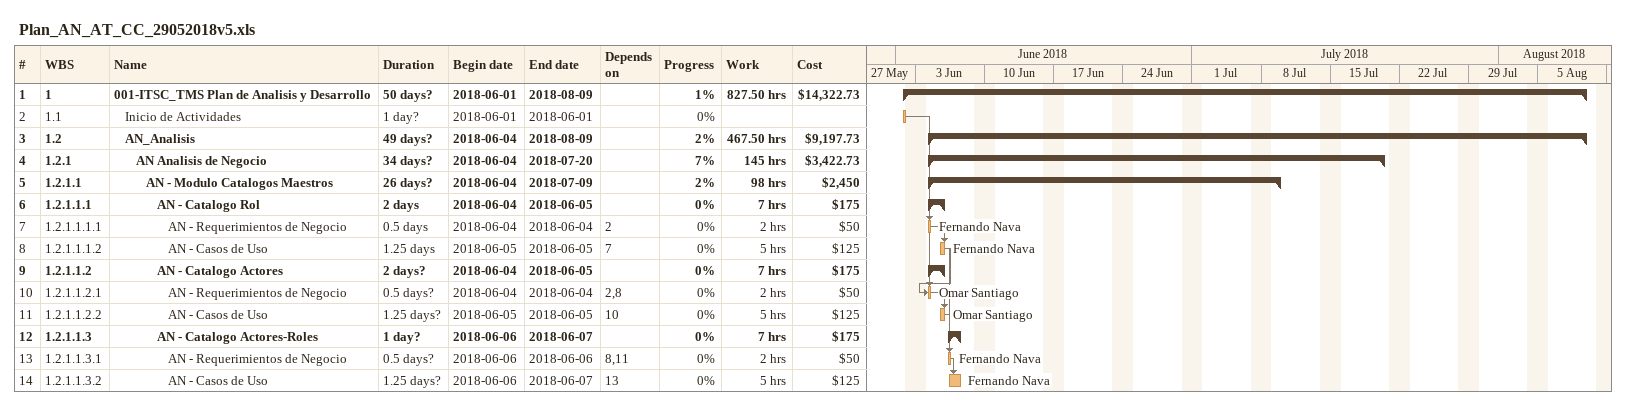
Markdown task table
Plan_AN_AT_CC_29052018v5.xls

| ID | WBS | Task | Duration | Start | Finish | Predecessors | Resources | % complete | Work (h) | Cost ($) |
|---|---|---|---|---|---|---|---|---|---|---|
| 1 | 1 | **001-ITSC_TMS Plan de Analisis y Desarrollo** | 50d? | 2018-06-01 | 2018-08-09 |  |  | 1 | 827.50 | 14322.73 |
| 2 | 1.1 | Inicio de Actividades | 1d? | 2018-06-01 | 2018-06-01 |  |  | 0 |  |  |
| 3 | 1.2 | **AN_Analisis** | 49d? | 2018-06-04 | 2018-08-09 |  |  | 2 | 467.50 | 9197.73 |
| 4 | 1.2.1 | **AN Analisis de Negocio** | 34d? | 2018-06-04 | 2018-07-20 |  |  | 7 | 145 | 3422.73 |
| 5 | 1.2.1.1 | **AN - Modulo Catalogos Maestros** | 26d? | 2018-06-04 | 2018-07-09 |  |  | 2 | 98 | 2450 |
| 6 | 1.2.1.1.1 | **AN - Catalogo Rol** | 2d | 2018-06-04 | 2018-06-05 |  |  | 0 | 7 | 175 |
| 7 | 1.2.1.1.1.1 | AN - Requerimientos de Negocio | 0.5d | 2018-06-04 | 2018-06-04 | 2 | Fernando Nava | 0 | 2 | 50 |
| 8 | 1.2.1.1.1.2 | AN - Casos de Uso | 1.25d | 2018-06-05 | 2018-06-05 | 7 | Fernando Nava | 0 | 5 | 125 |
| 9 | 1.2.1.1.2 | **AN - Catalogo Actores** | 2d? | 2018-06-04 | 2018-06-05 |  |  | 0 | 7 | 175 |
| 10 | 1.2.1.1.2.1 | AN - Requerimientos de Negocio | 0.5d? | 2018-06-04 | 2018-06-04 | 2, 8 | Omar Santiago | 0 | 2 | 50 |
| 11 | 1.2.1.1.2.2 | AN - Casos de Uso | 1.25d? | 2018-06-05 | 2018-06-05 | 10 | Omar Santiago | 0 | 5 | 125 |
| 12 | 1.2.1.1.3 | **AN - Catalogo Actores-Roles** | 1d? | 2018-06-06 | 2018-06-07 |  |  | 0 | 7 | 175 |
| 13 | 1.2.1.1.3.1 | AN - Requerimientos de Negocio | 0.5d? | 2018-06-06 | 2018-06-06 | 8, 11 | Fernando Nava | 0 | 2 | 50 |
| 14 | 1.2.1.1.3.2 | AN - Casos de Uso | 1.25d? | 2018-06-06 | 2018-06-07 | 13 | Fernando Nava | 0 | 5 | 125 |
